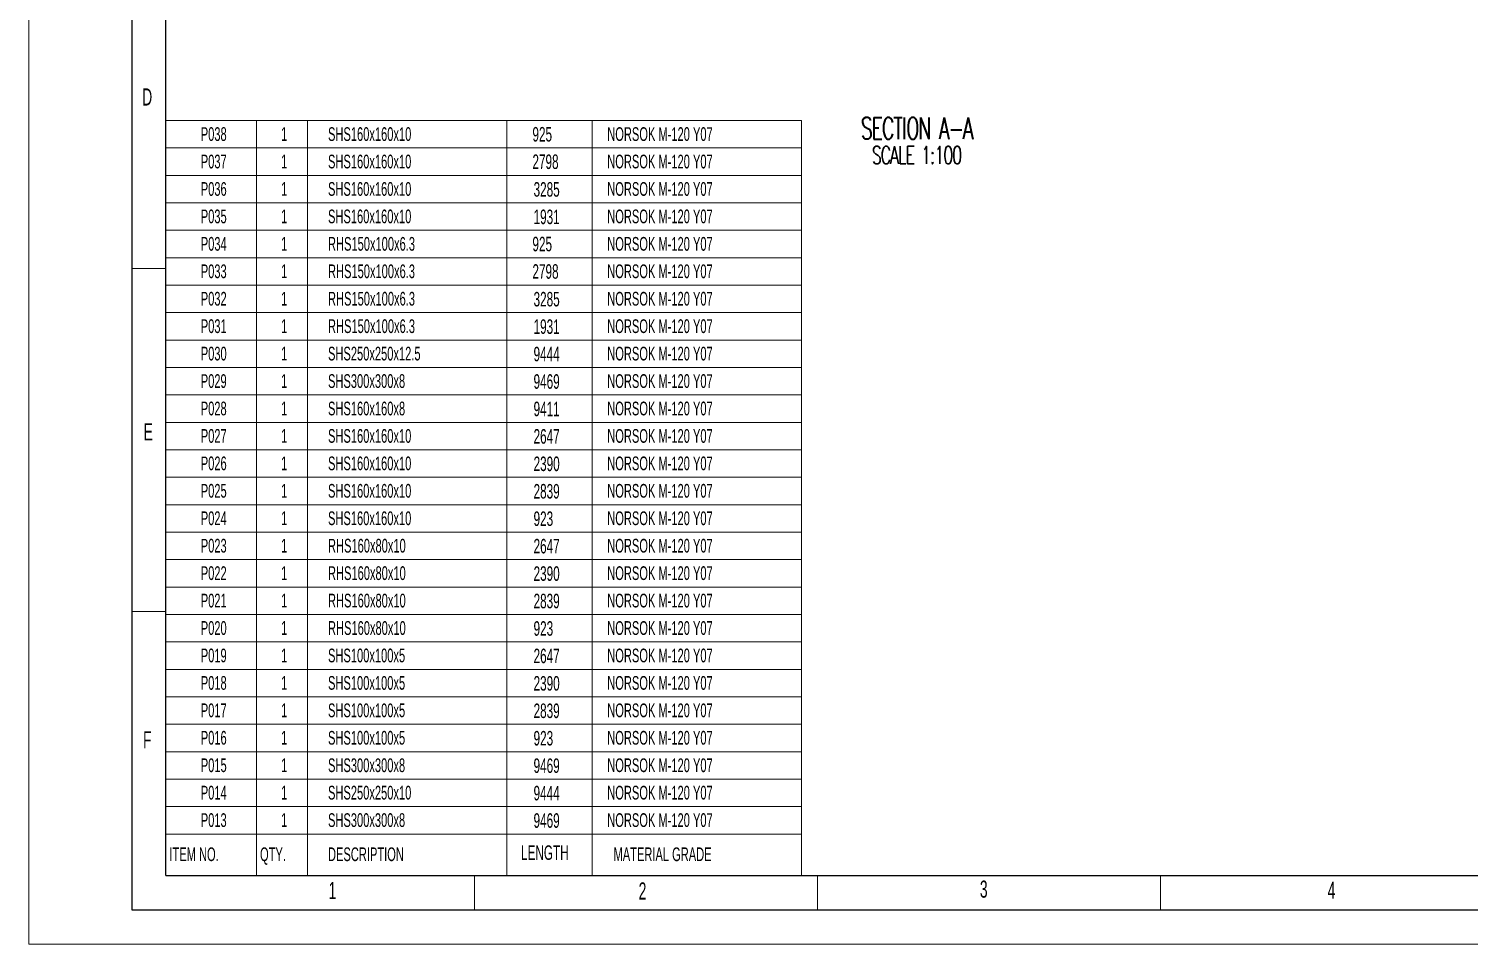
# Model space of a CAD drawing. Header units: millimetres. Extents: x 175738 to 196759, y -70231 to 13866.
# Drawn here: x 175738 to 186238, y -34930 to -28258 of the extents above; entities that cross this region are included whole.
import ezdxf

# ---------------------------------------------------------------- set-up
doc = ezdxf.new("R2010")
doc.units = ezdxf.units.MM
doc.layers.get('Defpoints').update_dxf_attribs({"color": 163, "lineweight": 0})
doc.layers.add('01-LIN-025-A', color=2, linetype='Continuous', lineweight=25)
doc.layers.add('BORDER', color=7, linetype='Continuous')
doc.styles.add('MtXpl_Simplex_IV50', font='simplex_IV50.ttf')
doc.styles.add('SLDTEXTSTYLE0', font='TXT', dxfattribs={"width": 0.605})

msp = doc.modelspace()

# ---------------------------------------------------------------- linework, layer by layer
at = {"color": 0, "linetype": 'Continuous', "lineweight": 13}
for p, q in [((176737.83, -28927.05), (176737.83, -29127.05)), ((176737.83, -28927.05), (177398.39, -28927.05)), ((177398.39, -28927.05), (177398.39, -29127.05)), ((177398.39, -28927.05), (177768.94, -28927.05)), ((177768.94, -28927.05), (177768.94, -29127.05)), ((177768.94, -28927.05), (179222.14, -28927.05)), ((179222.14, -28927.05), (179222.14, -29127.05)), ((179222.14, -28927.05), (179844.42, -28927.05)), ((179844.42, -28927.05), (179844.42, -29127.05)), ((179844.42, -28927.05), (181369.96, -28927.05)), ((181369.96, -28927.05), (181369.96, -29127.05)), ((176737.83, -29127.05), (176737.83, -29327.05)), ((176737.83, -29127.05), (177398.39, -29127.05)), ((177398.39, -29127.05), (177398.39, -29327.05)), ((177398.39, -29127.05), (177768.94, -29127.05)), ((177768.94, -29127.05), (177768.94, -29327.05)), ((177768.94, -29127.05), (179222.14, -29127.05)), ((179222.14, -29127.05), (179222.14, -29327.05)), ((179222.14, -29127.05), (179844.42, -29127.05)), ((179844.42, -29127.05), (179844.42, -29327.05)), ((179844.42, -29127.05), (181369.96, -29127.05)), ((181369.96, -29127.05), (181369.96, -29327.05)), ((176737.83, -29327.05), (176737.83, -29527.05)), ((176737.83, -29327.05), (177398.39, -29327.05)), ((177398.39, -29327.05), (177398.39, -29527.05)), ((177398.39, -29327.05), (177768.94, -29327.05)), ((177768.94, -29327.05), (177768.94, -29527.05)), ((177768.94, -29327.05), (179222.14, -29327.05)), ((179222.14, -29327.05), (179222.14, -29527.05)), ((179222.14, -29327.05), (179844.42, -29327.05)), ((179844.42, -29327.05), (179844.42, -29527.05)), ((179844.42, -29327.05), (181369.96, -29327.05)), ((181369.96, -29327.05), (181369.96, -29527.05)), ((176737.83, -29527.05), (176737.83, -29727.05)), ((176737.83, -29527.05), (177398.39, -29527.05)), ((177398.39, -29527.05), (177398.39, -29727.05)), ((177398.39, -29527.05), (177768.94, -29527.05)), ((177768.94, -29527.05), (177768.94, -29727.05)), ((177768.94, -29527.05), (179222.14, -29527.05)), ((179222.14, -29527.05), (179222.14, -29727.05)), ((179222.14, -29527.05), (179844.42, -29527.05)), ((179844.42, -29527.05), (179844.42, -29727.05)), ((179844.42, -29527.05), (181369.96, -29527.05)), ((181369.96, -29527.05), (181369.96, -29727.05)), ((176737.83, -29727.05), (176737.83, -29927.05)), ((176737.83, -29727.05), (177398.39, -29727.05)), ((177398.39, -29727.05), (177398.39, -29927.05)), ((177398.39, -29727.05), (177768.94, -29727.05)), ((177768.94, -29727.05), (177768.94, -29927.05)), ((177768.94, -29727.05), (179222.14, -29727.05)), ((179222.14, -29727.05), (179222.14, -29927.05)), ((179222.14, -29727.05), (179844.42, -29727.05)), ((179844.42, -29727.05), (179844.42, -29927.05)), ((179844.42, -29727.05), (181369.96, -29727.05)), ((181369.96, -29727.05), (181369.96, -29927.05)), ((176737.83, -29927.05), (176737.83, -30127.05)), ((176737.83, -29927.05), (177398.39, -29927.05)), ((177398.39, -29927.05), (177398.39, -30127.05)), ((177398.39, -29927.05), (177768.94, -29927.05)), ((177768.94, -29927.05), (177768.94, -30127.05)), ((177768.94, -29927.05), (179222.14, -29927.05)), ((179222.14, -29927.05), (179222.14, -30127.05)), ((179222.14, -29927.05), (179844.42, -29927.05)), ((179844.42, -29927.05), (179844.42, -30127.05)), ((179844.42, -29927.05), (181369.96, -29927.05)), ((181369.96, -29927.05), (181369.96, -30127.05)), ((176737.83, -30127.05), (176737.83, -30327.05)), ((176737.83, -30127.05), (177398.39, -30127.05)), ((177398.39, -30127.05), (177398.39, -30327.05)), ((177398.39, -30127.05), (177768.94, -30127.05)), ((177768.94, -30127.05), (177768.94, -30327.05)), ((177768.94, -30127.05), (179222.14, -30127.05)), ((179222.14, -30127.05), (179222.14, -30327.05)), ((179222.14, -30127.05), (179844.42, -30127.05)), ((179844.42, -30127.05), (179844.42, -30327.05)), ((179844.42, -30127.05), (181369.96, -30127.05)), ((181369.96, -30127.05), (181369.96, -30327.05)), ((176737.83, -30327.05), (176737.83, -30527.05)), ((176737.83, -30327.05), (177398.39, -30327.05)), ((177398.39, -30327.05), (177398.39, -30527.05)), ((177398.39, -30327.05), (177768.94, -30327.05)), ((177768.94, -30327.05), (177768.94, -30527.05)), ((177768.94, -30327.05), (179222.14, -30327.05)), ((179222.14, -30327.05), (179222.14, -30527.05)), ((179222.14, -30327.05), (179844.42, -30327.05)), ((179844.42, -30327.05), (179844.42, -30527.05)), ((179844.42, -30327.05), (181369.96, -30327.05)), ((181369.96, -30327.05), (181369.96, -30527.05)), ((176737.83, -30527.05), (176737.83, -30727.05)), ((176737.83, -30527.05), (177398.39, -30527.05)), ((177398.39, -30527.05), (177398.39, -30727.05)), ((177398.39, -30527.05), (177768.94, -30527.05)), ((177768.94, -30527.05), (177768.94, -30727.05)), ((177768.94, -30527.05), (179222.14, -30527.05)), ((179222.14, -30527.05), (179222.14, -30727.05)), ((179222.14, -30527.05), (179844.42, -30527.05)), ((179844.42, -30527.05), (179844.42, -30727.05)), ((179844.42, -30527.05), (181369.96, -30527.05)), ((181369.96, -30527.05), (181369.96, -30727.05)), ((176737.83, -30727.05), (176737.83, -30927.05)), ((176737.83, -30727.05), (177398.39, -30727.05)), ((177398.39, -30727.05), (177398.39, -30927.05)), ((177398.39, -30727.05), (177768.94, -30727.05)), ((177768.94, -30727.05), (177768.94, -30927.05)), ((177768.94, -30727.05), (179222.14, -30727.05)), ((179222.14, -30727.05), (179222.14, -30927.05)), ((179222.14, -30727.05), (179844.42, -30727.05)), ((179844.42, -30727.05), (179844.42, -30927.05)), ((179844.42, -30727.05), (181369.96, -30727.05)), ((181369.96, -30727.05), (181369.96, -30927.05)), ((176737.83, -30927.05), (176737.83, -31127.05)), ((176737.83, -30927.05), (177398.39, -30927.05)), ((177398.39, -30927.05), (177398.39, -31127.05)), ((177398.39, -30927.05), (177768.94, -30927.05)), ((177768.94, -30927.05), (177768.94, -31127.05)), ((177768.94, -30927.05), (179222.14, -30927.05)), ((179222.14, -30927.05), (179222.14, -31127.05)), ((179222.14, -30927.05), (179844.42, -30927.05)), ((179844.42, -30927.05), (179844.42, -31127.05)), ((179844.42, -30927.05), (181369.96, -30927.05)), ((181369.96, -30927.05), (181369.96, -31127.05)), ((176737.83, -31127.05), (176737.83, -31327.05)), ((176737.83, -31127.05), (177398.39, -31127.05)), ((177398.39, -31127.05), (177398.39, -31327.05)), ((177398.39, -31127.05), (177768.94, -31127.05)), ((177768.94, -31127.05), (177768.94, -31327.05)), ((177768.94, -31127.05), (179222.14, -31127.05)), ((179222.14, -31127.05), (179222.14, -31327.05)), ((179222.14, -31127.05), (179844.42, -31127.05)), ((179844.42, -31127.05), (179844.42, -31327.05)), ((179844.42, -31127.05), (181369.96, -31127.05)), ((181369.96, -31127.05), (181369.96, -31327.05)), ((176737.83, -31327.05), (176737.83, -31527.05)), ((176737.83, -31327.05), (177398.39, -31327.05)), ((177398.39, -31327.05), (177398.39, -31527.05)), ((177398.39, -31327.05), (177768.94, -31327.05)), ((177768.94, -31327.05), (177768.94, -31527.05)), ((177768.94, -31327.05), (179222.14, -31327.05)), ((179222.14, -31327.05), (179222.14, -31527.05)), ((179222.14, -31327.05), (179844.42, -31327.05)), ((179844.42, -31327.05), (179844.42, -31527.05)), ((179844.42, -31327.05), (181369.96, -31327.05)), ((181369.96, -31327.05), (181369.96, -31527.05)), ((176737.83, -31527.05), (176737.83, -31727.05)), ((176737.83, -31527.05), (177398.39, -31527.05)), ((177398.39, -31527.05), (177398.39, -31727.05)), ((177398.39, -31527.05), (177768.94, -31527.05)), ((177768.94, -31527.05), (177768.94, -31727.05)), ((177768.94, -31527.05), (179222.14, -31527.05)), ((179222.14, -31527.05), (179222.14, -31727.05)), ((179222.14, -31527.05), (179844.42, -31527.05)), ((179844.42, -31527.05), (179844.42, -31727.05)), ((179844.42, -31527.05), (181369.96, -31527.05)), ((181369.96, -31527.05), (181369.96, -31727.05)), ((176737.83, -31727.05), (176737.83, -31927.05)), ((176737.83, -31727.05), (177398.39, -31727.05)), ((177398.39, -31727.05), (177398.39, -31927.05)), ((177398.39, -31727.05), (177768.94, -31727.05)), ((177768.94, -31727.05), (177768.94, -31927.05)), ((177768.94, -31727.05), (179222.14, -31727.05)), ((179222.14, -31727.05), (179222.14, -31927.05)), ((179222.14, -31727.05), (179844.42, -31727.05)), ((179844.42, -31727.05), (179844.42, -31927.05)), ((179844.42, -31727.05), (181369.96, -31727.05)), ((181369.96, -31727.05), (181369.96, -31927.05)), ((176737.83, -31927.05), (176737.83, -32127.05)), ((176737.83, -31927.05), (177398.39, -31927.05)), ((177398.39, -31927.05), (177398.39, -32127.05)), ((177398.39, -31927.05), (177768.94, -31927.05)), ((177768.94, -31927.05), (177768.94, -32127.05)), ((177768.94, -31927.05), (179222.14, -31927.05)), ((179222.14, -31927.05), (179222.14, -32127.05)), ((179222.14, -31927.05), (179844.42, -31927.05)), ((179844.42, -31927.05), (179844.42, -32127.05)), ((179844.42, -31927.05), (181369.96, -31927.05)), ((181369.96, -31927.05), (181369.96, -32127.05)), ((176737.83, -32127.05), (176737.83, -32327.05)), ((176737.83, -32127.05), (177398.39, -32127.05)), ((177398.39, -32127.05), (177398.39, -32327.05)), ((177398.39, -32127.05), (177768.94, -32127.05)), ((177768.94, -32127.05), (177768.94, -32327.05)), ((177768.94, -32127.05), (179222.14, -32127.05)), ((179222.14, -32127.05), (179222.14, -32327.05)), ((179222.14, -32127.05), (179844.42, -32127.05)), ((179844.42, -32127.05), (179844.42, -32327.05)), ((179844.42, -32127.05), (181369.96, -32127.05)), ((181369.96, -32127.05), (181369.96, -32327.05)), ((176737.83, -32327.05), (176737.83, -32527.05)), ((176737.83, -32327.05), (177398.39, -32327.05)), ((177398.39, -32327.05), (177398.39, -32527.05)), ((177398.39, -32327.05), (177768.94, -32327.05)), ((177768.94, -32327.05), (177768.94, -32527.05)), ((177768.94, -32327.05), (179222.14, -32327.05)), ((179222.14, -32327.05), (179222.14, -32527.05)), ((179222.14, -32327.05), (179844.42, -32327.05)), ((179844.42, -32327.05), (179844.42, -32527.05)), ((179844.42, -32327.05), (181369.96, -32327.05)), ((181369.96, -32327.05), (181369.96, -32527.05)), ((176737.83, -32527.05), (176737.83, -32727.05)), ((176737.83, -32527.05), (177398.39, -32527.05)), ((177398.39, -32527.05), (177398.39, -32727.05)), ((177398.39, -32527.05), (177768.94, -32527.05)), ((177768.94, -32527.05), (177768.94, -32727.05)), ((177768.94, -32527.05), (179222.14, -32527.05)), ((179222.14, -32527.05), (179222.14, -32727.05)), ((179222.14, -32527.05), (179844.42, -32527.05)), ((179844.42, -32527.05), (179844.42, -32727.05)), ((179844.42, -32527.05), (181369.96, -32527.05)), ((181369.96, -32527.05), (181369.96, -32727.05)), ((176737.83, -32727.05), (176737.83, -32927.05)), ((176737.83, -32727.05), (177398.39, -32727.05)), ((177398.39, -32727.05), (177398.39, -32927.05)), ((177398.39, -32727.05), (177768.94, -32727.05)), ((177768.94, -32727.05), (177768.94, -32927.05)), ((177768.94, -32727.05), (179222.14, -32727.05)), ((179222.14, -32727.05), (179222.14, -32927.05)), ((179222.14, -32727.05), (179844.42, -32727.05)), ((179844.42, -32727.05), (179844.42, -32927.05)), ((179844.42, -32727.05), (181369.96, -32727.05)), ((181369.96, -32727.05), (181369.96, -32927.05)), ((176737.83, -32927.05), (176737.83, -33127.05)), ((176737.83, -32927.05), (177398.39, -32927.05)), ((177398.39, -32927.05), (177398.39, -33127.05)), ((177398.39, -32927.05), (177768.94, -32927.05)), ((177768.94, -32927.05), (177768.94, -33127.05)), ((177768.94, -32927.05), (179222.14, -32927.05)), ((179222.14, -32927.05), (179222.14, -33127.05)), ((179222.14, -32927.05), (179844.42, -32927.05)), ((179844.42, -32927.05), (179844.42, -33127.05)), ((179844.42, -32927.05), (181369.96, -32927.05)), ((181369.96, -32927.05), (181369.96, -33127.05)), ((176737.83, -33127.05), (176737.83, -33327.05)), ((176737.83, -33127.05), (177398.39, -33127.05)), ((177398.39, -33127.05), (177398.39, -33327.05)), ((177398.39, -33127.05), (177768.94, -33127.05)), ((177768.94, -33127.05), (177768.94, -33327.05)), ((177768.94, -33127.05), (179222.14, -33127.05)), ((179222.14, -33127.05), (179222.14, -33327.05)), ((179222.14, -33127.05), (179844.42, -33127.05)), ((179844.42, -33127.05), (179844.42, -33327.05)), ((179844.42, -33127.05), (181369.96, -33127.05)), ((181369.96, -33127.05), (181369.96, -33327.05)), ((176737.83, -33327.05), (176737.83, -33527.05)), ((176737.83, -33327.05), (177398.39, -33327.05)), ((177398.39, -33327.05), (177398.39, -33527.05)), ((177398.39, -33327.05), (177768.94, -33327.05)), ((177768.94, -33327.05), (177768.94, -33527.05)), ((177768.94, -33327.05), (179222.14, -33327.05)), ((179222.14, -33327.05), (179222.14, -33527.05)), ((179222.14, -33327.05), (179844.42, -33327.05)), ((179844.42, -33327.05), (179844.42, -33527.05)), ((179844.42, -33327.05), (181369.96, -33327.05)), ((181369.96, -33327.05), (181369.96, -33527.05)), ((176737.83, -33527.05), (176737.83, -33727.05)), ((176737.83, -33527.05), (177398.39, -33527.05)), ((177398.39, -33527.05), (177398.39, -33727.05)), ((177398.39, -33527.05), (177768.94, -33527.05)), ((177768.94, -33527.05), (177768.94, -33727.05)), ((177768.94, -33527.05), (179222.14, -33527.05)), ((179222.14, -33527.05), (179222.14, -33727.05)), ((179222.14, -33527.05), (179844.42, -33527.05)), ((179844.42, -33527.05), (179844.42, -33727.05)), ((179844.42, -33527.05), (181369.96, -33527.05)), ((181369.96, -33527.05), (181369.96, -33727.05)), ((176737.83, -33727.05), (176737.83, -33927.05)), ((176737.83, -33727.05), (177398.39, -33727.05)), ((177398.39, -33727.05), (177398.39, -33927.05)), ((177398.39, -33727.05), (177768.94, -33727.05)), ((177768.94, -33727.05), (177768.94, -33927.05)), ((177768.94, -33727.05), (179222.14, -33727.05)), ((179222.14, -33727.05), (179222.14, -33927.05)), ((179222.14, -33727.05), (179844.42, -33727.05)), ((179844.42, -33727.05), (179844.42, -33927.05)), ((179844.42, -33727.05), (181369.96, -33727.05)), ((181369.96, -33727.05), (181369.96, -33927.05)), ((176737.83, -33927.05), (176737.83, -34127.05)), ((176737.83, -33927.05), (177398.39, -33927.05)), ((177398.39, -33927.05), (177398.39, -34127.05)), ((177398.39, -33927.05), (177768.94, -33927.05)), ((177768.94, -33927.05), (177768.94, -34127.05)), ((177768.94, -33927.05), (179222.14, -33927.05)), ((179222.14, -33927.05), (179222.14, -34127.05)), ((179222.14, -33927.05), (179844.42, -33927.05)), ((179844.42, -33927.05), (179844.42, -34127.05)), ((179844.42, -33927.05), (181369.96, -33927.05)), ((181369.96, -33927.05), (181369.96, -34127.05)), ((176737.83, -34127.05), (176737.83, -34430.05)), ((176737.83, -34127.05), (177398.39, -34127.05)), ((177398.39, -34127.05), (177398.39, -34430.05)), ((177398.39, -34127.05), (177768.94, -34127.05)), ((177768.94, -34127.05), (177768.94, -34430.05)), ((177768.94, -34127.05), (179222.14, -34127.05)), ((179222.14, -34127.05), (179222.14, -34430.05)), ((179222.14, -34127.05), (179844.42, -34127.05)), ((179844.42, -34127.05), (179844.42, -34430.05)), ((179844.42, -34127.05), (181369.96, -34127.05)), ((181369.96, -34127.05), (181369.96, -34430.05)), ((176737.83, -34430.05), (177398.39, -34430.05)), ((177398.39, -34430.05), (177768.94, -34430.05)), ((177768.94, -34430.05), (179222.14, -34430.05)), ((179222.14, -34430.05), (179844.42, -34430.05)), ((179844.42, -34430.05), (181369.96, -34430.05))]:
    msp.add_line(p, q, dxfattribs=at)
at = {"layer": 'BORDER'}
for p, q in [((176487.83, -20330.05), (176487.83, -34680.05)), ((176487.83, -34680.05), (196495, -34680.05))]:
    msp.add_line(p, q, dxfattribs=at)
at = {"layer": 'BORDER', "lineweight": 25}
for q in [(176737.83, -20580.05), (196237.83, -34430.05)]:
    msp.add_line((176737.83, -34430.05), q, dxfattribs=at)
at = {"layer": 'BORDER', "lineweight": 18}
for p, q in [((176737.83, -30005.05), (176487.83, -30005.05)), ((176737.83, -32505.05), (176487.83, -32505.05))]:
    msp.add_line(p, q, dxfattribs=at)
at = {"layer": 'BORDER', "color": 7, "linetype": 'Continuous', "lineweight": 18}
for p, q in [((178987.83, -34430.05), (178987.83, -34680.05)), ((181487.83, -34430.05), (181487.83, -34680.05)), ((183987.83, -34430.05), (183987.83, -34680.05))]:
    msp.add_line(p, q, dxfattribs=at)
at = {"layer": 'Defpoints', "linetype": 'Continuous'}
for q in [(175737.83, -20080.05), (196737.83, -34930.05)]:
    msp.add_line((175737.83, -34930.05), q, dxfattribs=at)

# ---------------------------------------------------------------- texts
at = {"color": 0, "linetype": 'Continuous', "lineweight": 13, "attachment_point": 1, "style": 'SLDTEXTSTYLE0'}
for s, insert, char_height in [('{\\Ftxt|c238;P038}', (176991.32, -28975.74), 100), ('{\\Ftxt|c238;1}', (177576.79, -28975.74), 100), ('{\\Ftxt|c238;S}HS{\\Ftxt|c238;16}0x{\\Ftxt|c238;160x10}', (177918.94, -28975.74), 100), ('{\\Ftxt|c238;925}', (179409.21, -28974.19), 105.8333), ('NORSOK M-120 Y07', (179954.48, -28975.74), 100), ('{\\Ftxt|c238;P037}', (176991.32, -29175.74), 100), ('{\\Ftxt|c238;1}', (177576.79, -29175.74), 100), ('{\\Ftxt|c238;S}HS{\\Ftxt|c238;16}0x{\\Ftxt|c238;160x10}', (177918.94, -29175.74), 100), ('{\\Ftxt|c238;2798}', (179409.21, -29174.19), 105.8333), ('NORSOK M-120 Y07', (179954.48, -29175.74), 100), ('{\\Ftxt|c238;P036}', (176991.32, -29375.74), 100), ('{\\Ftxt|c238;1}', (177576.79, -29375.74), 100), ('{\\Ftxt|c238;S}HS{\\Ftxt|c238;16}0x{\\Ftxt|c238;160x10}', (177918.94, -29375.74), 100), ('{\\Ftxt|c238;3285}', (179417.38, -29376.01), 105.8333), ('NORSOK M-120 Y07', (179954.48, -29375.74), 100), ('{\\Ftxt|c238;P035}', (176991.32, -29575.74), 100), ('{\\Ftxt|c238;1}', (177576.79, -29575.74), 100), ('{\\Ftxt|c238;S}HS{\\Ftxt|c238;16}0x{\\Ftxt|c238;160x10}', (177918.94, -29575.74), 100), ('{\\Ftxt|c238;1931}', (179417.38, -29576.01), 105.8333), ('NORSOK M-120 Y07', (179954.48, -29575.74), 100), ('{\\Ftxt|c238;P034}', (176991.32, -29775.74), 100), ('{\\Ftxt|c238;1}', (177576.79, -29775.74), 100), ('{\\Ftxt|c238;R}HS{\\Ftxt|c238;15}0x{\\Ftxt|c238;1}00x{\\Ftxt|c238;6.3}', (177918.94, -29775.74), 100), ('{\\Ftxt|c238;925}', (179409.21, -29774.19), 105.8333), ('NORSOK M-120 Y07', (179954.48, -29775.74), 100), ('{\\Ftxt|c238;P033}', (176991.32, -29975.74), 100), ('{\\Ftxt|c238;1}', (177576.79, -29975.74), 100), ('{\\Ftxt|c238;R}HS{\\Ftxt|c238;15}0x{\\Ftxt|c238;1}00x{\\Ftxt|c238;6.3}', (177918.94, -29975.74), 100), ('{\\Ftxt|c238;2798}', (179409.21, -29974.19), 105.8333), ('NORSOK M-120 Y07', (179954.48, -29975.74), 100), ('{\\Ftxt|c238;P032}', (176991.32, -30175.74), 100), ('{\\Ftxt|c238;1}', (177576.79, -30175.74), 100), ('{\\Ftxt|c238;R}HS{\\Ftxt|c238;15}0x{\\Ftxt|c238;1}00x{\\Ftxt|c238;6.3}', (177918.94, -30175.74), 100), ('{\\Ftxt|c238;3285}', (179417.38, -30176.01), 105.8333), ('NORSOK M-120 Y07', (179954.48, -30175.74), 100), ('{\\Ftxt|c238;P031}', (176991.32, -30375.74), 100), ('{\\Ftxt|c238;1}', (177576.79, -30375.74), 100), ('{\\Ftxt|c238;R}HS{\\Ftxt|c238;15}0x{\\Ftxt|c238;1}00x{\\Ftxt|c238;6.3}', (177918.94, -30375.74), 100), ('{\\Ftxt|c238;1931}', (179417.38, -30376.01), 105.8333), ('NORSOK M-120 Y07', (179954.48, -30375.74), 100), ('{\\Ftxt|c238;P030}', (176991.32, -30575.74), 100), ('{\\Ftxt|c238;1}', (177576.79, -30575.74), 100), ('SHS{\\Ftxt|c238;25}0{\\Ftxt|c238;x25}0x{\\Ftxt|c238;12.5}', (177918.94, -30575.74), 100), ('{\\Ftxt|c238;9444}', (179417.38, -30576.01), 105.8333), ('NORSOK M-120 Y07', (179954.48, -30575.74), 100), ('{\\Ftxt|c238;P029}', (176991.32, -30775.74), 100), ('{\\Ftxt|c238;1}', (177576.79, -30775.74), 100), ('SHS{\\Ftxt|c238;3}00x{\\Ftxt|c238;3}00x{\\Ftxt|c238;8}', (177918.94, -30775.74), 100), ('{\\Ftxt|c238;9469}', (179417.38, -30776.01), 105.8333), ('NORSOK M-120 Y07', (179954.48, -30775.74), 100), ('{\\Ftxt|c238;P028}', (176991.32, -30975.74), 100), ('SHS{\\Ftxt|c238;16}0x{\\Ftxt|c238;16}0x{\\Ftxt|c238;8}', (177918.94, -30975.74), 100), ('{\\Ftxt|c238;9411}', (179417.38, -30976.01), 105.8333), ('NORSOK M-120 Y07', (179954.48, -30975.74), 100), ('{\\Ftxt|c238;1}', (177576.79, -30975.74), 100), ('{\\Ftxt|c238;P027}', (176991.32, -31175.74), 100), ('{\\Ftxt|c238;1}', (177576.79, -31175.74), 100), ('{\\Ftxt|c238;S}HS{\\Ftxt|c238;160x160x10}', (177918.94, -31175.74), 100), ('{\\Ftxt|c238;2647}', (179417.38, -31176.01), 105.8333), ('NORSOK M-120 Y07', (179954.48, -31175.74), 100), ('{\\Ftxt|c238;P026}', (176991.32, -31375.74), 100), ('{\\Ftxt|c238;1}', (177576.79, -31375.74), 100), ('{\\Ftxt|c238;S}HS{\\Ftxt|c238;160x160x10}', (177918.94, -31375.74), 100), ('{\\Ftxt|c238;2390}', (179417.38, -31376.01), 105.8333), ('NORSOK M-120 Y07', (179954.48, -31375.74), 100), ('{\\Ftxt|c238;P025}', (176991.32, -31575.74), 100), ('{\\Ftxt|c238;1}', (177576.79, -31575.74), 100), ('{\\Ftxt|c238;S}HS{\\Ftxt|c238;160x160x10}', (177918.94, -31575.74), 100), ('{\\Ftxt|c238;2839}', (179417.38, -31576.01), 105.8333), ('NORSOK M-120 Y07', (179954.48, -31575.74), 100), ('{\\Ftxt|c238;P024}', (176991.32, -31775.74), 100), ('{\\Ftxt|c238;1}', (177576.79, -31775.74), 100), ('{\\Ftxt|c238;S}HS{\\Ftxt|c238;160x160x10}', (177918.94, -31775.74), 100), ('{\\Ftxt|c238;923}', (179417.38, -31776.01), 105.8333), ('NORSOK M-120 Y07', (179954.48, -31775.74), 100), ('{\\Ftxt|c238;P023}', (176991.32, -31975.74), 100), ('{\\Ftxt|c238;1}', (177576.79, -31975.74), 100), ('{\\Ftxt|c238;R}HS{\\Ftxt|c238;16}0x{\\Ftxt|c238;8}0x1{\\Ftxt|c238;0}', (177918.94, -31975.74), 100), ('{\\Ftxt|c238;2647}', (179417.38, -31976.01), 105.8333), ('NORSOK M-120 Y07', (179954.48, -31975.74), 100), ('{\\Ftxt|c238;P022}', (176991.32, -32175.74), 100), ('{\\Ftxt|c238;1}', (177576.79, -32175.74), 100), ('{\\Ftxt|c238;R}HS{\\Ftxt|c238;16}0x{\\Ftxt|c238;8}0x1{\\Ftxt|c238;0}', (177918.94, -32175.74), 100), ('{\\Ftxt|c238;2390}', (179417.38, -32176.01), 105.8333), ('NORSOK M-120 Y07', (179954.48, -32175.74), 100), ('{\\Ftxt|c238;P021}', (176991.32, -32375.74), 100), ('{\\Ftxt|c238;1}', (177576.79, -32375.74), 100), ('{\\Ftxt|c238;R}HS{\\Ftxt|c238;16}0x{\\Ftxt|c238;8}0x1{\\Ftxt|c238;0}', (177918.94, -32375.74), 100), ('{\\Ftxt|c238;2839}', (179417.38, -32376.01), 105.8333), ('NORSOK M-120 Y07', (179954.48, -32375.74), 100), ('{\\Ftxt|c238;P020}', (176991.32, -32575.74), 100), ('{\\Ftxt|c238;1}', (177576.79, -32575.74), 100), ('{\\Ftxt|c238;R}HS{\\Ftxt|c238;16}0x{\\Ftxt|c238;8}0x1{\\Ftxt|c238;0}', (177918.94, -32575.74), 100), ('{\\Ftxt|c238;923}', (179417.38, -32576.01), 105.8333), ('NORSOK M-120 Y07', (179954.48, -32575.74), 100), ('{\\Ftxt|c238;P019}', (176991.32, -32775.74), 100), ('{\\Ftxt|c238;1}', (177576.79, -32775.74), 100), ('SHS{\\Ftxt|c238;1}00x{\\Ftxt|c238;1}00x{\\Ftxt|c238;5}', (177918.94, -32775.74), 100), ('{\\Ftxt|c238;2647}', (179417.38, -32776.01), 105.8333), ('NORSOK M-120 Y07', (179954.48, -32775.74), 100), ('{\\Ftxt|c238;P018}', (176991.32, -32975.74), 100), ('{\\Ftxt|c238;1}', (177576.79, -32975.74), 100), ('SHS{\\Ftxt|c238;1}00x{\\Ftxt|c238;1}00x{\\Ftxt|c238;5}', (177918.94, -32975.74), 100), ('{\\Ftxt|c238;2390}', (179417.38, -32976.01), 105.8333), ('NORSOK M-120 Y07', (179954.48, -32975.74), 100), ('{\\Ftxt|c238;P017}', (176991.32, -33175.74), 100), ('{\\Ftxt|c238;1}', (177576.79, -33175.74), 100), ('SHS{\\Ftxt|c238;1}00x{\\Ftxt|c238;1}00x{\\Ftxt|c238;5}', (177918.94, -33175.74), 100), ('{\\Ftxt|c238;2839}', (179417.38, -33176.01), 105.8333), ('NORSOK M-120 Y07', (179954.48, -33175.74), 100), ('{\\Ftxt|c238;P016}', (176991.32, -33375.74), 100), ('{\\Ftxt|c238;1}', (177576.79, -33375.74), 100), ('SHS{\\Ftxt|c238;1}00x{\\Ftxt|c238;1}00x{\\Ftxt|c238;5}', (177918.94, -33375.74), 100), ('{\\Ftxt|c238;923}', (179417.38, -33376.01), 105.8333), ('NORSOK M-120 Y07', (179954.48, -33375.74), 100), ('{\\Ftxt|c238;P015}', (176991.32, -33575.74), 100), ('{\\Ftxt|c238;1}', (177576.79, -33575.74), 100), ('SHS{\\Ftxt|c238;3}00x{\\Ftxt|c238;3}00x{\\Ftxt|c238;8}', (177918.94, -33575.74), 100), ('{\\Ftxt|c238;9469}', (179417.38, -33576.01), 105.8333), ('NORSOK M-120 Y07', (179954.48, -33575.74), 100), ('{\\Ftxt|c238;P014}', (176991.32, -33775.74), 100), ('{\\Ftxt|c238;1}', (177576.79, -33775.74), 100), ('SHS{\\Ftxt|c238;25}0x{\\Ftxt|c238;25}0x{\\Ftxt|c238;10}', (177918.94, -33775.74), 100), ('{\\Ftxt|c238;9444}', (179417.38, -33776.01), 105.8333), ('NORSOK M-120 Y07', (179954.48, -33775.74), 100), ('{\\Ftxt|c238;P013}', (176991.32, -33975.74), 100), ('{\\Ftxt|c238;1}', (177576.79, -33975.74), 100), ('SHS{\\Ftxt|c238;3}00x{\\Ftxt|c238;3}00x{\\Ftxt|c238;8}', (177918.94, -33975.74), 100), ('{\\Ftxt|c238;9469}', (179417.38, -33976.01), 105.8333), ('NORSOK M-120 Y07', (179954.48, -33975.74), 100), ('ITEM NO.', (176762.83, -34224.64), 100), ('QTY.', (177423.39, -34224.64), 100), ('DESCRIPTION', (177918.94, -34224.64), 100), ('LENGTH', (179325.89, -34209.76), 105.833), ('MATERIAL GRADE', (180000.32, -34224.64), 100)]:
    msp.add_mtext(s, dxfattribs=dict(at, insert=insert, char_height=char_height))
at = {"layer": '01-LIN-025-A', "insert": (182208.98, -29073.78), "char_height": 157.5935, "attachment_point": 5, "line_spacing_factor": 0.8, "style": 'MtXpl_Simplex_IV50'}
msp.add_mtext_dynamic_manual_height_columns('{\\Fromans|c238;\\W0.65;\\T0.9;SECTION A-A\\P\\H0.81891x;\\C4;SCALE 1:100}', width=1163.7663, gutter_width=6.25, heights=[0], dxfattribs=at)
at = {"layer": 'BORDER', "char_height": 125, "attachment_point": 1, "style": 'SLDTEXTSTYLE0'}
for s, insert in [('D', (176564.37, -28692.45)), ('E', (176574.27, -31133.32)), ('F', (176570.63, -33378.12)), ('1', (177922.66, -34476.43)), ('2', (180183.47, -34479.56)), ('3', (182670.96, -34466.28)), ('4', (185206.15, -34474.14))]:
    msp.add_mtext(s, dxfattribs=dict(at, insert=insert))

doc.saveas('drawing.dxf')
